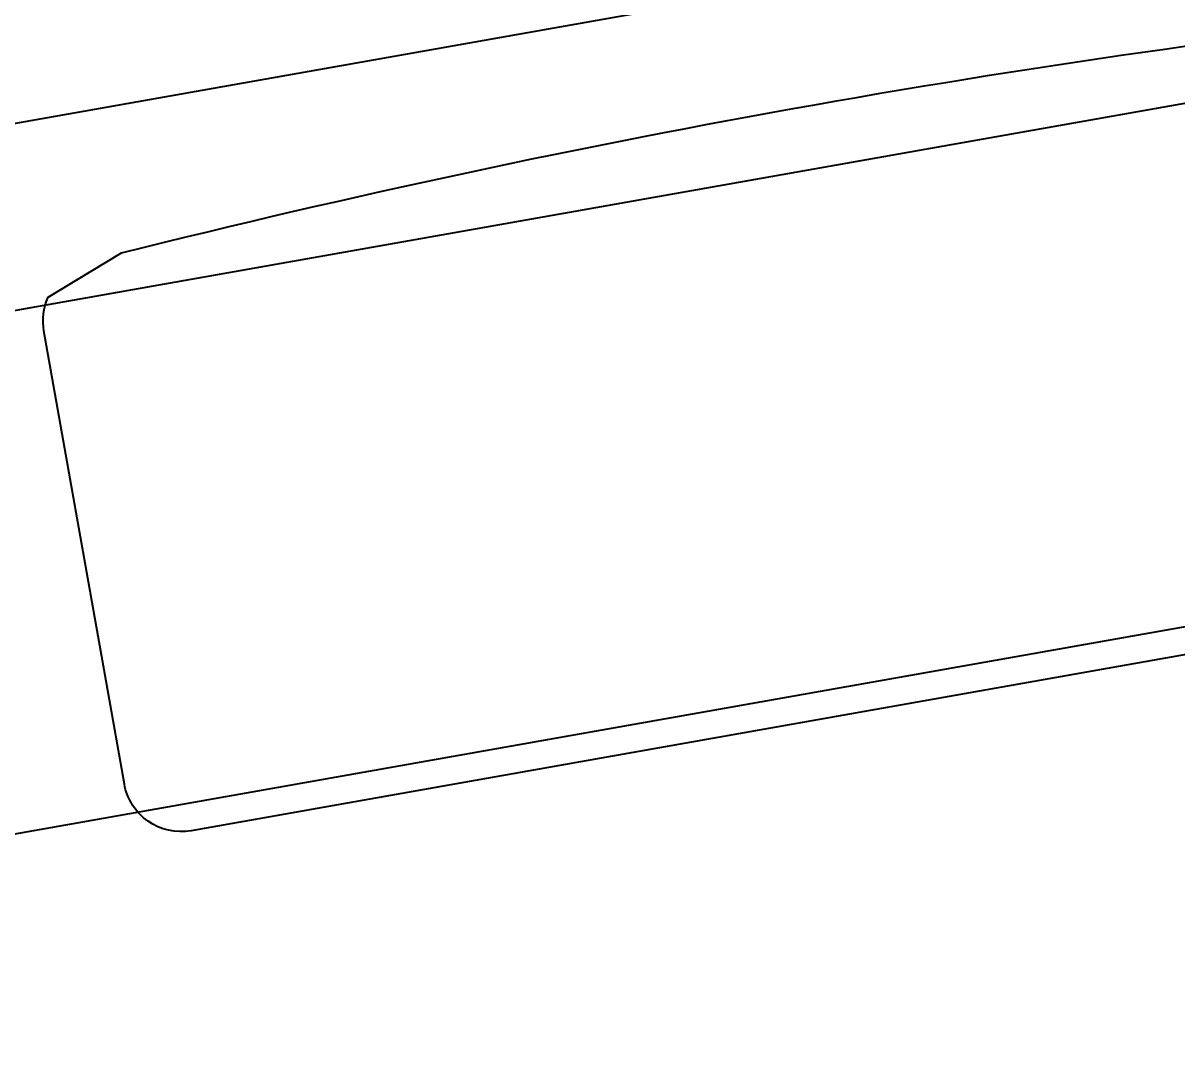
# Model space of a CAD drawing. Header units: millimetres. Extents: x 0 to 8967983, y -224399 to 13801.
# Drawn here: x 69280.39 to 69286.5, y -193864.89 to -193859.44 of the extents above; entities that cross this region are included whole.
import ezdxf
from ezdxf import colors
from ezdxf.entities.mleader import LeaderData, LeaderLine
from ezdxf.math import Vec2, Vec3

# ---------------------------------------------------------------- set-up
doc = ezdxf.new("R2010")
doc.units = ezdxf.units.MM
doc.header["$LTSCALE"] = 10
doc.layers.add('Архитектура', color=251, linetype='Continuous')
doc.layers.get('0').off()
doc.layers.get('0').freeze()
doc.styles.add('ISOCPEUR', font='isocpeur.TTF', dxfattribs={"width": 0.7})

# ---------------------------------------------------------------- blocks, each defined once
blk = doc.blocks.new('_DOTSMALL')
at = {"color": 0, "linetype": 'ByBlock', "const_width": 0.5}
blk.add_lwpolyline([(-0.0625, 0, 1), (0.0625, 0, 1)], format="xyb", close=True, dxfattribs=at)

msp = doc.modelspace()

# ---------------------------------------------------------------- linework, layer by layer
at = {"layer": 'Архитектура', "lineweight": 25, "transparency": 33554684}
msp.add_lwpolyline([(69245.787, -193867.0898), (69296.0677, -193858.1782), (69295.8975, -193857.2178), (69245.6167, -193866.1294)], close=True, dxfattribs=at)
msp.add_lwpolyline([(69245.787, -193867.0898), (69296.0677, -193858.1782), (69295.8975, -193857.2178), (69245.6167, -193866.1294)], close=True, dxfattribs=at)
msp.add_lwpolyline([(69245.787, -193867.0898), (69296.0677, -193858.1782), (69295.8975, -193857.2178), (69245.6167, -193866.1294)], close=True, dxfattribs=at)
msp.add_lwpolyline([(69245.787, -193867.0898), (69296.0677, -193858.1782), (69295.8975, -193857.2178), (69245.6167, -193866.1294)], close=True, dxfattribs=at)
msp.add_lwpolyline([(69245.787, -193867.0898), (69296.0677, -193858.1782), (69295.8975, -193857.2178), (69245.6167, -193866.1294)], close=True, dxfattribs=at)
msp.add_lwpolyline([(69245.787, -193867.0898), (69296.0677, -193858.1782), (69295.8975, -193857.2178), (69245.6167, -193866.1294)], close=True, dxfattribs=at)
msp.add_lwpolyline([(69245.787, -193867.0898), (69296.0677, -193858.1782), (69295.8975, -193857.2178), (69245.6167, -193866.1294)], close=True, dxfattribs=at)
msp.add_lwpolyline([(69245.787, -193867.0898), (69296.0677, -193858.1782), (69295.8975, -193857.2178), (69245.6167, -193866.1294)], close=True, dxfattribs=at)
msp.add_lwpolyline([(69245.787, -193867.0898), (69296.0677, -193858.1782), (69295.8975, -193857.2178), (69245.6167, -193866.1294)], close=True, dxfattribs=at)
msp.add_lwpolyline([(69245.787, -193867.0898), (69296.0677, -193858.1782), (69295.8975, -193857.2178), (69245.6167, -193866.1294)], close=True, dxfattribs=at)
msp.add_lwpolyline([(69245.787, -193867.0898), (69296.0677, -193858.1782), (69295.8975, -193857.2178), (69245.6167, -193866.1294)], close=True, dxfattribs=at)
msp.add_lwpolyline([(69245.787, -193867.0898), (69296.0677, -193858.1782), (69295.8975, -193857.2178), (69245.6167, -193866.1294)], close=True, dxfattribs=at)
msp.add_lwpolyline([(69245.787, -193867.0898), (69296.0677, -193858.1782), (69295.8975, -193857.2178), (69245.6167, -193866.1294)], close=True, dxfattribs=at)
msp.add_lwpolyline([(69245.787, -193867.0898), (69296.0677, -193858.1782), (69295.8975, -193857.2178), (69245.6167, -193866.1294)], close=True, dxfattribs=at)
msp.add_lwpolyline([(69245.787, -193867.0898), (69296.0677, -193858.1782), (69295.8975, -193857.2178), (69245.6167, -193866.1294)], close=True, dxfattribs=at)
msp.add_lwpolyline([(69245.787, -193867.0898), (69296.0677, -193858.1782), (69295.8975, -193857.2178), (69245.6167, -193866.1294)], close=True, dxfattribs=at)
msp.add_lwpolyline([(69245.787, -193867.0898), (69296.0677, -193858.1782), (69295.8975, -193857.2178), (69245.6167, -193866.1294)], close=True, dxfattribs=at)
msp.add_lwpolyline([(69245.787, -193867.0898), (69296.0677, -193858.1782), (69295.8975, -193857.2178), (69245.6167, -193866.1294)], close=True, dxfattribs=at)
msp.add_lwpolyline([(69245.787, -193867.0898), (69296.0677, -193858.1782), (69295.8975, -193857.2178), (69245.6167, -193866.1294)], close=True, dxfattribs=at)
msp.add_lwpolyline([(69245.787, -193867.0898), (69296.0677, -193858.1782), (69295.8975, -193857.2178), (69245.6167, -193866.1294)], close=True, dxfattribs=at)
msp.add_lwpolyline([(69245.787, -193867.0898), (69296.0677, -193858.1782), (69295.8975, -193857.2178), (69245.6167, -193866.1294)], close=True, dxfattribs=at)
msp.add_lwpolyline([(69245.787, -193867.0898), (69296.0677, -193858.1782), (69295.8975, -193857.2178), (69245.6167, -193866.1294)], close=True, dxfattribs=at)
msp.add_lwpolyline([(69245.787, -193867.0898), (69296.0677, -193858.1782), (69295.8975, -193857.2178), (69245.6167, -193866.1294)], close=True, dxfattribs=at)
msp.add_lwpolyline([(69245.787, -193867.0898), (69296.0677, -193858.1782), (69295.8975, -193857.2178), (69245.6167, -193866.1294)], close=True, dxfattribs=at)
msp.add_lwpolyline([(69245.787, -193867.0898), (69296.0677, -193858.1782), (69295.8975, -193857.2178), (69245.6167, -193866.1294)], close=True, dxfattribs=at)
msp.add_lwpolyline([(69245.787, -193867.0898), (69296.0677, -193858.1782), (69295.8975, -193857.2178), (69245.6167, -193866.1294)], close=True, dxfattribs=at)
msp.add_lwpolyline([(69245.787, -193867.0898), (69296.0677, -193858.1782), (69295.8975, -193857.2178), (69245.6167, -193866.1294)], close=True, dxfattribs=at)
msp.add_lwpolyline([(69245.787, -193867.0898), (69296.0677, -193858.1782), (69295.8975, -193857.2178), (69245.6167, -193866.1294)], close=True, dxfattribs=at)
msp.add_lwpolyline([(69245.787, -193867.0898), (69296.0677, -193858.1782), (69295.8975, -193857.2178), (69245.6167, -193866.1294)], close=True, dxfattribs=at)
msp.add_lwpolyline([(69245.787, -193867.0898), (69296.0677, -193858.1782), (69295.8975, -193857.2178), (69245.6167, -193866.1294)], close=True, dxfattribs=at)
msp.add_lwpolyline([(69245.787, -193867.0898), (69296.0677, -193858.1782), (69295.8975, -193857.2178), (69245.6167, -193866.1294)], close=True, dxfattribs=at)
msp.add_lwpolyline([(69245.787, -193867.0898), (69296.0677, -193858.1782), (69295.8975, -193857.2178), (69245.6167, -193866.1294)], close=True, dxfattribs=at)
msp.add_lwpolyline([(69245.787, -193867.0898), (69296.0677, -193858.1782), (69295.8975, -193857.2178), (69245.6167, -193866.1294)], close=True, dxfattribs=at)
msp.add_lwpolyline([(69245.787, -193867.0898), (69296.0677, -193858.1782), (69295.8975, -193857.2178), (69245.6167, -193866.1294)], close=True, dxfattribs=at)
msp.add_lwpolyline([(69245.787, -193867.0898), (69296.0677, -193858.1782), (69295.8975, -193857.2178), (69245.6167, -193866.1294)], close=True, dxfattribs=at)
msp.add_lwpolyline([(69245.787, -193867.0898), (69296.0677, -193858.1782), (69295.8975, -193857.2178), (69245.6167, -193866.1294)], close=True, dxfattribs=at)
msp.add_lwpolyline([(69245.787, -193867.0898), (69296.0677, -193858.1782), (69295.8975, -193857.2178), (69245.6167, -193866.1294)], close=True, dxfattribs=at)
msp.add_lwpolyline([(69245.787, -193867.0898), (69296.0677, -193858.1782), (69295.8975, -193857.2178), (69245.6167, -193866.1294)], close=True, dxfattribs=at)
msp.add_lwpolyline([(69245.787, -193867.0898), (69296.0677, -193858.1782), (69295.8975, -193857.2178), (69245.6167, -193866.1294)], close=True, dxfattribs=at)
msp.add_lwpolyline([(69245.787, -193867.0898), (69296.0677, -193858.1782), (69295.8975, -193857.2178), (69245.6167, -193866.1294)], close=True, dxfattribs=at)
msp.add_lwpolyline([(69245.787, -193867.0898), (69296.0677, -193858.1782), (69295.8975, -193857.2178), (69245.6167, -193866.1294)], close=True, dxfattribs=at)
msp.add_lwpolyline([(69245.787, -193867.0898), (69296.0677, -193858.1782), (69295.8975, -193857.2178), (69245.6167, -193866.1294)], close=True, dxfattribs=at)
msp.add_lwpolyline([(69245.787, -193867.0898), (69296.0677, -193858.1782), (69295.8975, -193857.2178), (69245.6167, -193866.1294)], close=True, dxfattribs=at)
msp.add_lwpolyline([(69245.787, -193867.0898), (69296.0677, -193858.1782), (69295.8975, -193857.2178), (69245.6167, -193866.1294)], close=True, dxfattribs=at)
msp.add_lwpolyline([(69245.787, -193867.0898), (69296.0677, -193858.1782), (69295.8975, -193857.2178), (69245.6167, -193866.1294)], close=True, dxfattribs=at)
msp.add_lwpolyline([(69245.787, -193867.0898), (69296.0677, -193858.1782), (69295.8975, -193857.2178), (69245.6167, -193866.1294)], close=True, dxfattribs=at)
msp.add_lwpolyline([(69245.787, -193867.0898), (69296.0677, -193858.1782), (69295.8975, -193857.2178), (69245.6167, -193866.1294)], close=True, dxfattribs=at)
msp.add_lwpolyline([(69245.787, -193867.0898), (69296.0677, -193858.1782), (69295.8975, -193857.2178), (69245.6167, -193866.1294)], close=True, dxfattribs=at)
msp.add_lwpolyline([(69245.787, -193867.0898), (69296.0677, -193858.1782), (69295.8975, -193857.2178), (69245.6167, -193866.1294)], close=True, dxfattribs=at)
msp.add_lwpolyline([(69245.787, -193867.0898), (69296.0677, -193858.1782), (69295.8975, -193857.2178), (69245.6167, -193866.1294)], close=True, dxfattribs=at)
msp.add_lwpolyline([(69245.787, -193867.0898), (69296.0677, -193858.1782), (69295.8975, -193857.2178), (69245.6167, -193866.1294)], close=True, dxfattribs=at)
msp.add_lwpolyline([(69245.787, -193867.0898), (69296.0677, -193858.1782), (69295.8975, -193857.2178), (69245.6167, -193866.1294)], close=True, dxfattribs=at)
msp.add_lwpolyline([(69245.787, -193867.0898), (69296.0677, -193858.1782), (69295.8975, -193857.2178), (69245.6167, -193866.1294)], close=True, dxfattribs=at)
msp.add_lwpolyline([(69245.787, -193867.0898), (69296.0677, -193858.1782), (69295.8975, -193857.2178), (69245.6167, -193866.1294)], close=True, dxfattribs=at)
for points in [[(69297.2035, -193864.1486), (69293.1218, -193864.872, -0.198883), (69292.7117, -193864.7815), (69291.2985, -193863.7937, -0.668339), (69291.3713, -193863.4637), (69291.6114, -193863.4212, 0.4144), (69291.7596, -193863.2092), (69291.5468, -193862.0087, 0.710202), (69290.7513, -193861.88, -0.228696), (69290.4505, -193862.0971), (69281.277, -193863.723, -0.414362), (69280.9237, -193863.476), (69280.4981, -193861.075, -0.151171), (69280.5204, -193860.8964), (69280.909, -193860.6615, -0.035408), (69288.2972, -193859.352), (69288.905, -193859.9872, 0.527868), (69289.4006, -193859.8994), (69289.7531, -193859.094, -0.527868)], [(69297.2035, -193864.1486), (69293.1218, -193864.872, -0.198883), (69292.7117, -193864.7815), (69291.2985, -193863.7937, -0.668339), (69291.3713, -193863.4637), (69291.6114, -193863.4212, 0.4144), (69291.7596, -193863.2092), (69291.5468, -193862.0087, 0.710202), (69290.7513, -193861.88, -0.228696), (69290.4505, -193862.0971), (69281.277, -193863.723, -0.414362), (69280.9237, -193863.476), (69280.4981, -193861.075, -0.151171), (69280.5204, -193860.8964), (69280.909, -193860.6615, -0.035408), (69288.2972, -193859.352), (69288.905, -193859.9872, 0.527868), (69289.4006, -193859.8994), (69289.7531, -193859.094, -0.527868)], [(69297.2035, -193864.1486), (69293.1218, -193864.872, -0.198883), (69292.7117, -193864.7815), (69291.2985, -193863.7937, -0.668339), (69291.3713, -193863.4637), (69291.6114, -193863.4212, 0.4144), (69291.7596, -193863.2092), (69291.5468, -193862.0087, 0.710202), (69290.7513, -193861.88, -0.228696), (69290.4505, -193862.0971), (69281.277, -193863.723, -0.414362), (69280.9237, -193863.476), (69280.4981, -193861.075, -0.151171), (69280.5204, -193860.8964), (69280.909, -193860.6615, -0.035408), (69288.2972, -193859.352), (69288.905, -193859.9872, 0.527868), (69289.4006, -193859.8994), (69289.7531, -193859.094, -0.527868)], [(69297.2035, -193864.1486), (69293.1218, -193864.872, -0.198883), (69292.7117, -193864.7815), (69291.2985, -193863.7937, -0.668339), (69291.3713, -193863.4637), (69291.6114, -193863.4212, 0.4144), (69291.7596, -193863.2092), (69291.5468, -193862.0087, 0.710202), (69290.7513, -193861.88, -0.228696), (69290.4505, -193862.0971), (69281.277, -193863.723, -0.414362), (69280.9237, -193863.476), (69280.4981, -193861.075, -0.151171), (69280.5204, -193860.8964), (69280.909, -193860.6615, -0.035408), (69288.2972, -193859.352), (69288.905, -193859.9872, 0.527868), (69289.4006, -193859.8994), (69289.7531, -193859.094, -0.527868)], [(69297.2035, -193864.1486), (69293.1218, -193864.872, -0.198883), (69292.7117, -193864.7815), (69291.2985, -193863.7937, -0.668339), (69291.3713, -193863.4637), (69291.6114, -193863.4212, 0.4144), (69291.7596, -193863.2092), (69291.5468, -193862.0087, 0.710202), (69290.7513, -193861.88, -0.228696), (69290.4505, -193862.0971), (69281.277, -193863.723, -0.414362), (69280.9237, -193863.476), (69280.4981, -193861.075, -0.151171), (69280.5204, -193860.8964), (69280.909, -193860.6615, -0.035408), (69288.2972, -193859.352), (69288.905, -193859.9872, 0.527868), (69289.4006, -193859.8994), (69289.7531, -193859.094, -0.527868)], [(69297.2035, -193864.1486), (69293.1218, -193864.872, -0.198883), (69292.7117, -193864.7815), (69291.2985, -193863.7937, -0.668339), (69291.3713, -193863.4637), (69291.6114, -193863.4212, 0.4144), (69291.7596, -193863.2092), (69291.5468, -193862.0087, 0.710202), (69290.7513, -193861.88, -0.228696), (69290.4505, -193862.0971), (69281.277, -193863.723, -0.414362), (69280.9237, -193863.476), (69280.4981, -193861.075, -0.151171), (69280.5204, -193860.8964), (69280.909, -193860.6615, -0.035408), (69288.2972, -193859.352), (69288.905, -193859.9872, 0.527868), (69289.4006, -193859.8994), (69289.7531, -193859.094, -0.527868)], [(69297.2035, -193864.1486), (69293.1218, -193864.872, -0.198883), (69292.7117, -193864.7815), (69291.2985, -193863.7937, -0.668339), (69291.3713, -193863.4637), (69291.6114, -193863.4212, 0.4144), (69291.7596, -193863.2092), (69291.5468, -193862.0087, 0.710202), (69290.7513, -193861.88, -0.228696), (69290.4505, -193862.0971), (69281.277, -193863.723, -0.414362), (69280.9237, -193863.476), (69280.4981, -193861.075, -0.151171), (69280.5204, -193860.8964), (69280.909, -193860.6615, -0.035408), (69288.2972, -193859.352), (69288.905, -193859.9872, 0.527868), (69289.4006, -193859.8994), (69289.7531, -193859.094, -0.527868)], [(69297.2035, -193864.1486), (69293.1218, -193864.872, -0.198883), (69292.7117, -193864.7815), (69291.2985, -193863.7937, -0.668339), (69291.3713, -193863.4637), (69291.6114, -193863.4212, 0.4144), (69291.7596, -193863.2092), (69291.5468, -193862.0087, 0.710202), (69290.7513, -193861.88, -0.228696), (69290.4505, -193862.0971), (69281.277, -193863.723, -0.414362), (69280.9237, -193863.476), (69280.4981, -193861.075, -0.151171), (69280.5204, -193860.8964), (69280.909, -193860.6615, -0.035408), (69288.2972, -193859.352), (69288.905, -193859.9872, 0.527868), (69289.4006, -193859.8994), (69289.7531, -193859.094, -0.527868)], [(69297.2035, -193864.1486), (69293.1218, -193864.872, -0.198883), (69292.7117, -193864.7815), (69291.2985, -193863.7937, -0.668339), (69291.3713, -193863.4637), (69291.6114, -193863.4212, 0.4144), (69291.7596, -193863.2092), (69291.5468, -193862.0087, 0.710202), (69290.7513, -193861.88, -0.228696), (69290.4505, -193862.0971), (69281.277, -193863.723, -0.414362), (69280.9237, -193863.476), (69280.4981, -193861.075, -0.151171), (69280.5204, -193860.8964), (69280.909, -193860.6615, -0.035408), (69288.2972, -193859.352), (69288.905, -193859.9872, 0.527868), (69289.4006, -193859.8994), (69289.7531, -193859.094, -0.527868)], [(69297.2035, -193864.1486), (69293.1218, -193864.872, -0.198883), (69292.7117, -193864.7815), (69291.2985, -193863.7937, -0.668339), (69291.3713, -193863.4637), (69291.6114, -193863.4212, 0.4144), (69291.7596, -193863.2092), (69291.5468, -193862.0087, 0.710202), (69290.7513, -193861.88, -0.228696), (69290.4505, -193862.0971), (69281.277, -193863.723, -0.414362), (69280.9237, -193863.476), (69280.4981, -193861.075, -0.151171), (69280.5204, -193860.8964), (69280.909, -193860.6615, -0.035408), (69288.2972, -193859.352), (69288.905, -193859.9872, 0.527868), (69289.4006, -193859.8994), (69289.7531, -193859.094, -0.527868)], [(69297.2035, -193864.1486), (69293.1218, -193864.872, -0.198883), (69292.7117, -193864.7815), (69291.2985, -193863.7937, -0.668339), (69291.3713, -193863.4637), (69291.6114, -193863.4212, 0.4144), (69291.7596, -193863.2092), (69291.5468, -193862.0087, 0.710202), (69290.7513, -193861.88, -0.228696), (69290.4505, -193862.0971), (69281.277, -193863.723, -0.414362), (69280.9237, -193863.476), (69280.4981, -193861.075, -0.151171), (69280.5204, -193860.8964), (69280.909, -193860.6615, -0.035408), (69288.2972, -193859.352), (69288.905, -193859.9872, 0.527868), (69289.4006, -193859.8994), (69289.7531, -193859.094, -0.527868)], [(69297.2035, -193864.1486), (69293.1218, -193864.872, -0.198883), (69292.7117, -193864.7815), (69291.2985, -193863.7937, -0.668339), (69291.3713, -193863.4637), (69291.6114, -193863.4212, 0.4144), (69291.7596, -193863.2092), (69291.5468, -193862.0087, 0.710202), (69290.7513, -193861.88, -0.228696), (69290.4505, -193862.0971), (69281.277, -193863.723, -0.414362), (69280.9237, -193863.476), (69280.4981, -193861.075, -0.151171), (69280.5204, -193860.8964), (69280.909, -193860.6615, -0.035408), (69288.2972, -193859.352), (69288.905, -193859.9872, 0.527868), (69289.4006, -193859.8994), (69289.7531, -193859.094, -0.527868)], [(69297.2035, -193864.1486), (69293.1218, -193864.872, -0.198883), (69292.7117, -193864.7815), (69291.2985, -193863.7937, -0.668339), (69291.3713, -193863.4637), (69291.6114, -193863.4212, 0.4144), (69291.7596, -193863.2092), (69291.5468, -193862.0087, 0.710202), (69290.7513, -193861.88, -0.228696), (69290.4505, -193862.0971), (69281.277, -193863.723, -0.414362), (69280.9237, -193863.476), (69280.4981, -193861.075, -0.151171), (69280.5204, -193860.8964), (69280.909, -193860.6615, -0.035408), (69288.2972, -193859.352), (69288.905, -193859.9872, 0.527868), (69289.4006, -193859.8994), (69289.7531, -193859.094, -0.527868)], [(69297.2035, -193864.1486), (69293.1218, -193864.872, -0.198883), (69292.7117, -193864.7815), (69291.2985, -193863.7937, -0.668339), (69291.3713, -193863.4637), (69291.6114, -193863.4212, 0.4144), (69291.7596, -193863.2092), (69291.5468, -193862.0087, 0.710202), (69290.7513, -193861.88, -0.228696), (69290.4505, -193862.0971), (69281.277, -193863.723, -0.414362), (69280.9237, -193863.476), (69280.4981, -193861.075, -0.151171), (69280.5204, -193860.8964), (69280.909, -193860.6615, -0.035408), (69288.2972, -193859.352), (69288.905, -193859.9872, 0.527868), (69289.4006, -193859.8994), (69289.7531, -193859.094, -0.527868)], [(69297.2035, -193864.1486), (69293.1218, -193864.872, -0.198883), (69292.7117, -193864.7815), (69291.2985, -193863.7937, -0.668339), (69291.3713, -193863.4637), (69291.6114, -193863.4212, 0.4144), (69291.7596, -193863.2092), (69291.5468, -193862.0087, 0.710202), (69290.7513, -193861.88, -0.228696), (69290.4505, -193862.0971), (69281.277, -193863.723, -0.414362), (69280.9237, -193863.476), (69280.4981, -193861.075, -0.151171), (69280.5204, -193860.8964), (69280.909, -193860.6615, -0.035408), (69288.2972, -193859.352), (69288.905, -193859.9872, 0.527868), (69289.4006, -193859.8994), (69289.7531, -193859.094, -0.527868)], [(69297.2035, -193864.1486), (69293.1218, -193864.872, -0.198883), (69292.7117, -193864.7815), (69291.2985, -193863.7937, -0.668339), (69291.3713, -193863.4637), (69291.6114, -193863.4212, 0.4144), (69291.7596, -193863.2092), (69291.5468, -193862.0087, 0.710202), (69290.7513, -193861.88, -0.228696), (69290.4505, -193862.0971), (69281.277, -193863.723, -0.414362), (69280.9237, -193863.476), (69280.4981, -193861.075, -0.151171), (69280.5204, -193860.8964), (69280.909, -193860.6615, -0.035408), (69288.2972, -193859.352), (69288.905, -193859.9872, 0.527868), (69289.4006, -193859.8994), (69289.7531, -193859.094, -0.527868)], [(69297.2035, -193864.1486), (69293.1218, -193864.872, -0.198883), (69292.7117, -193864.7815), (69291.2985, -193863.7937, -0.668339), (69291.3713, -193863.4637), (69291.6114, -193863.4212, 0.4144), (69291.7596, -193863.2092), (69291.5468, -193862.0087, 0.710202), (69290.7513, -193861.88, -0.228696), (69290.4505, -193862.0971), (69281.277, -193863.723, -0.414362), (69280.9237, -193863.476), (69280.4981, -193861.075, -0.151171), (69280.5204, -193860.8964), (69280.909, -193860.6615, -0.035408), (69288.2972, -193859.352), (69288.905, -193859.9872, 0.527868), (69289.4006, -193859.8994), (69289.7531, -193859.094, -0.527868)], [(69297.2035, -193864.1486), (69293.1218, -193864.872, -0.198883), (69292.7117, -193864.7815), (69291.2985, -193863.7937, -0.668339), (69291.3713, -193863.4637), (69291.6114, -193863.4212, 0.4144), (69291.7596, -193863.2092), (69291.5468, -193862.0087, 0.710202), (69290.7513, -193861.88, -0.228696), (69290.4505, -193862.0971), (69281.277, -193863.723, -0.414362), (69280.9237, -193863.476), (69280.4981, -193861.075, -0.151171), (69280.5204, -193860.8964), (69280.909, -193860.6615, -0.035408), (69288.2972, -193859.352), (69288.905, -193859.9872, 0.527868), (69289.4006, -193859.8994), (69289.7531, -193859.094, -0.527868)], [(69297.2035, -193864.1486), (69293.1218, -193864.872, -0.198883), (69292.7117, -193864.7815), (69291.2985, -193863.7937, -0.668339), (69291.3713, -193863.4637), (69291.6114, -193863.4212, 0.4144), (69291.7596, -193863.2092), (69291.5468, -193862.0087, 0.710202), (69290.7513, -193861.88, -0.228696), (69290.4505, -193862.0971), (69281.277, -193863.723, -0.414362), (69280.9237, -193863.476), (69280.4981, -193861.075, -0.151171), (69280.5204, -193860.8964), (69280.909, -193860.6615, -0.035408), (69288.2972, -193859.352), (69288.905, -193859.9872, 0.527868), (69289.4006, -193859.8994), (69289.7531, -193859.094, -0.527868)], [(69297.2035, -193864.1486), (69293.1218, -193864.872, -0.198883), (69292.7117, -193864.7815), (69291.2985, -193863.7937, -0.668339), (69291.3713, -193863.4637), (69291.6114, -193863.4212, 0.4144), (69291.7596, -193863.2092), (69291.5468, -193862.0087, 0.710202), (69290.7513, -193861.88, -0.228696), (69290.4505, -193862.0971), (69281.277, -193863.723, -0.414362), (69280.9237, -193863.476), (69280.4981, -193861.075, -0.151171), (69280.5204, -193860.8964), (69280.909, -193860.6615, -0.035408), (69288.2972, -193859.352), (69288.905, -193859.9872, 0.527868), (69289.4006, -193859.8994), (69289.7531, -193859.094, -0.527868)], [(69297.2035, -193864.1486), (69293.1218, -193864.872, -0.198883), (69292.7117, -193864.7815), (69291.2985, -193863.7937, -0.668339), (69291.3713, -193863.4637), (69291.6114, -193863.4212, 0.4144), (69291.7596, -193863.2092), (69291.5468, -193862.0087, 0.710202), (69290.7513, -193861.88, -0.228696), (69290.4505, -193862.0971), (69281.277, -193863.723, -0.414362), (69280.9237, -193863.476), (69280.4981, -193861.075, -0.151171), (69280.5204, -193860.8964), (69280.909, -193860.6615, -0.035408), (69288.2972, -193859.352), (69288.905, -193859.9872, 0.527868), (69289.4006, -193859.8994), (69289.7531, -193859.094, -0.527868)], [(69297.2035, -193864.1486), (69293.1218, -193864.872, -0.198883), (69292.7117, -193864.7815), (69291.2985, -193863.7937, -0.668339), (69291.3713, -193863.4637), (69291.6114, -193863.4212, 0.4144), (69291.7596, -193863.2092), (69291.5468, -193862.0087, 0.710202), (69290.7513, -193861.88, -0.228696), (69290.4505, -193862.0971), (69281.277, -193863.723, -0.414362), (69280.9237, -193863.476), (69280.4981, -193861.075, -0.151171), (69280.5204, -193860.8964), (69280.909, -193860.6615, -0.035408), (69288.2972, -193859.352), (69288.905, -193859.9872, 0.527868), (69289.4006, -193859.8994), (69289.7531, -193859.094, -0.527868)], [(69297.2035, -193864.1486), (69293.1218, -193864.872, -0.198883), (69292.7117, -193864.7815), (69291.2985, -193863.7937, -0.668339), (69291.3713, -193863.4637), (69291.6114, -193863.4212, 0.4144), (69291.7596, -193863.2092), (69291.5468, -193862.0087, 0.710202), (69290.7513, -193861.88, -0.228696), (69290.4505, -193862.0971), (69281.277, -193863.723, -0.414362), (69280.9237, -193863.476), (69280.4981, -193861.075, -0.151171), (69280.5204, -193860.8964), (69280.909, -193860.6615, -0.035408), (69288.2972, -193859.352), (69288.905, -193859.9872, 0.527868), (69289.4006, -193859.8994), (69289.7531, -193859.094, -0.527868)], [(69297.2035, -193864.1486), (69293.1218, -193864.872, -0.198883), (69292.7117, -193864.7815), (69291.2985, -193863.7937, -0.668339), (69291.3713, -193863.4637), (69291.6114, -193863.4212, 0.4144), (69291.7596, -193863.2092), (69291.5468, -193862.0087, 0.710202), (69290.7513, -193861.88, -0.228696), (69290.4505, -193862.0971), (69281.277, -193863.723, -0.414362), (69280.9237, -193863.476), (69280.4981, -193861.075, -0.151171), (69280.5204, -193860.8964), (69280.909, -193860.6615, -0.035408), (69288.2972, -193859.352), (69288.905, -193859.9872, 0.527868), (69289.4006, -193859.8994), (69289.7531, -193859.094, -0.527868)], [(69297.2035, -193864.1486), (69293.1218, -193864.872, -0.198883), (69292.7117, -193864.7815), (69291.2985, -193863.7937, -0.668339), (69291.3713, -193863.4637), (69291.6114, -193863.4212, 0.4144), (69291.7596, -193863.2092), (69291.5468, -193862.0087, 0.710202), (69290.7513, -193861.88, -0.228696), (69290.4505, -193862.0971), (69281.277, -193863.723, -0.414362), (69280.9237, -193863.476), (69280.4981, -193861.075, -0.151171), (69280.5204, -193860.8964), (69280.909, -193860.6615, -0.035408), (69288.2972, -193859.352), (69288.905, -193859.9872, 0.527868), (69289.4006, -193859.8994), (69289.7531, -193859.094, -0.527868)], [(69297.2035, -193864.1486), (69293.1218, -193864.872, -0.198883), (69292.7117, -193864.7815), (69291.2985, -193863.7937, -0.668339), (69291.3713, -193863.4637), (69291.6114, -193863.4212, 0.4144), (69291.7596, -193863.2092), (69291.5468, -193862.0087, 0.710202), (69290.7513, -193861.88, -0.228696), (69290.4505, -193862.0971), (69281.277, -193863.723, -0.414362), (69280.9237, -193863.476), (69280.4981, -193861.075, -0.151171), (69280.5204, -193860.8964), (69280.909, -193860.6615, -0.035408), (69288.2972, -193859.352), (69288.905, -193859.9872, 0.527868), (69289.4006, -193859.8994), (69289.7531, -193859.094, -0.527868)], [(69297.2035, -193864.1486), (69293.1218, -193864.872, -0.198883), (69292.7117, -193864.7815), (69291.2985, -193863.7937, -0.668339), (69291.3713, -193863.4637), (69291.6114, -193863.4212, 0.4144), (69291.7596, -193863.2092), (69291.5468, -193862.0087, 0.710202), (69290.7513, -193861.88, -0.228696), (69290.4505, -193862.0971), (69281.277, -193863.723, -0.414362), (69280.9237, -193863.476), (69280.4981, -193861.075, -0.151171), (69280.5204, -193860.8964), (69280.909, -193860.6615, -0.035408), (69288.2972, -193859.352), (69288.905, -193859.9872, 0.527868), (69289.4006, -193859.8994), (69289.7531, -193859.094, -0.527868)], [(69297.2035, -193864.1486), (69293.1218, -193864.872, -0.198883), (69292.7117, -193864.7815), (69291.2985, -193863.7937, -0.668339), (69291.3713, -193863.4637), (69291.6114, -193863.4212, 0.4144), (69291.7596, -193863.2092), (69291.5468, -193862.0087, 0.710202), (69290.7513, -193861.88, -0.228696), (69290.4505, -193862.0971), (69281.277, -193863.723, -0.414362), (69280.9237, -193863.476), (69280.4981, -193861.075, -0.151171), (69280.5204, -193860.8964), (69280.909, -193860.6615, -0.035408), (69288.2972, -193859.352), (69288.905, -193859.9872, 0.527868), (69289.4006, -193859.8994), (69289.7531, -193859.094, -0.527868)], [(69297.2035, -193864.1486), (69293.1218, -193864.872, -0.198883), (69292.7117, -193864.7815), (69291.2985, -193863.7937, -0.668339), (69291.3713, -193863.4637), (69291.6114, -193863.4212, 0.4144), (69291.7596, -193863.2092), (69291.5468, -193862.0087, 0.710202), (69290.7513, -193861.88, -0.228696), (69290.4505, -193862.0971), (69281.277, -193863.723, -0.414362), (69280.9237, -193863.476), (69280.4981, -193861.075, -0.151171), (69280.5204, -193860.8964), (69280.909, -193860.6615, -0.035408), (69288.2972, -193859.352), (69288.905, -193859.9872, 0.527868), (69289.4006, -193859.8994), (69289.7531, -193859.094, -0.527868)], [(69297.2035, -193864.1486), (69293.1218, -193864.872, -0.198883), (69292.7117, -193864.7815), (69291.2985, -193863.7937, -0.668339), (69291.3713, -193863.4637), (69291.6114, -193863.4212, 0.4144), (69291.7596, -193863.2092), (69291.5468, -193862.0087, 0.710202), (69290.7513, -193861.88, -0.228696), (69290.4505, -193862.0971), (69281.277, -193863.723, -0.414362), (69280.9237, -193863.476), (69280.4981, -193861.075, -0.151171), (69280.5204, -193860.8964), (69280.909, -193860.6615, -0.035408), (69288.2972, -193859.352), (69288.905, -193859.9872, 0.527868), (69289.4006, -193859.8994), (69289.7531, -193859.094, -0.527868)], [(69297.2035, -193864.1486), (69293.1218, -193864.872, -0.198883), (69292.7117, -193864.7815), (69291.2985, -193863.7937, -0.668339), (69291.3713, -193863.4637), (69291.6114, -193863.4212, 0.4144), (69291.7596, -193863.2092), (69291.5468, -193862.0087, 0.710202), (69290.7513, -193861.88, -0.228696), (69290.4505, -193862.0971), (69281.277, -193863.723, -0.414362), (69280.9237, -193863.476), (69280.4981, -193861.075, -0.151171), (69280.5204, -193860.8964), (69280.909, -193860.6615, -0.035408), (69288.2972, -193859.352), (69288.905, -193859.9872, 0.527868), (69289.4006, -193859.8994), (69289.7531, -193859.094, -0.527868)], [(69297.2035, -193864.1486), (69293.1218, -193864.872, -0.198883), (69292.7117, -193864.7815), (69291.2985, -193863.7937, -0.668339), (69291.3713, -193863.4637), (69291.6114, -193863.4212, 0.4144), (69291.7596, -193863.2092), (69291.5468, -193862.0087, 0.710202), (69290.7513, -193861.88, -0.228696), (69290.4505, -193862.0971), (69281.277, -193863.723, -0.414362), (69280.9237, -193863.476), (69280.4981, -193861.075, -0.151171), (69280.5204, -193860.8964), (69280.909, -193860.6615, -0.035408), (69288.2972, -193859.352), (69288.905, -193859.9872, 0.527868), (69289.4006, -193859.8994), (69289.7531, -193859.094, -0.527868)], [(69297.2035, -193864.1486), (69293.1218, -193864.872, -0.198883), (69292.7117, -193864.7815), (69291.2985, -193863.7937, -0.668339), (69291.3713, -193863.4637), (69291.6114, -193863.4212, 0.4144), (69291.7596, -193863.2092), (69291.5468, -193862.0087, 0.710202), (69290.7513, -193861.88, -0.228696), (69290.4505, -193862.0971), (69281.277, -193863.723, -0.414362), (69280.9237, -193863.476), (69280.4981, -193861.075, -0.151171), (69280.5204, -193860.8964), (69280.909, -193860.6615, -0.035408), (69288.2972, -193859.352), (69288.905, -193859.9872, 0.527868), (69289.4006, -193859.8994), (69289.7531, -193859.094, -0.527868)], [(69297.2035, -193864.1486), (69293.1218, -193864.872, -0.198883), (69292.7117, -193864.7815), (69291.2985, -193863.7937, -0.668339), (69291.3713, -193863.4637), (69291.6114, -193863.4212, 0.4144), (69291.7596, -193863.2092), (69291.5468, -193862.0087, 0.710202), (69290.7513, -193861.88, -0.228696), (69290.4505, -193862.0971), (69281.277, -193863.723, -0.414362), (69280.9237, -193863.476), (69280.4981, -193861.075, -0.151171), (69280.5204, -193860.8964), (69280.909, -193860.6615, -0.035408), (69288.2972, -193859.352), (69288.905, -193859.9872, 0.527868), (69289.4006, -193859.8994), (69289.7531, -193859.094, -0.527868)], [(69297.2035, -193864.1486), (69293.1218, -193864.872, -0.198883), (69292.7117, -193864.7815), (69291.2985, -193863.7937, -0.668339), (69291.3713, -193863.4637), (69291.6114, -193863.4212, 0.4144), (69291.7596, -193863.2092), (69291.5468, -193862.0087, 0.710202), (69290.7513, -193861.88, -0.228696), (69290.4505, -193862.0971), (69281.277, -193863.723, -0.414362), (69280.9237, -193863.476), (69280.4981, -193861.075, -0.151171), (69280.5204, -193860.8964), (69280.909, -193860.6615, -0.035408), (69288.2972, -193859.352), (69288.905, -193859.9872, 0.527868), (69289.4006, -193859.8994), (69289.7531, -193859.094, -0.527868)], [(69297.2035, -193864.1486), (69293.1218, -193864.872, -0.198883), (69292.7117, -193864.7815), (69291.2985, -193863.7937, -0.668339), (69291.3713, -193863.4637), (69291.6114, -193863.4212, 0.4144), (69291.7596, -193863.2092), (69291.5468, -193862.0087, 0.710202), (69290.7513, -193861.88, -0.228696), (69290.4505, -193862.0971), (69281.277, -193863.723, -0.414362), (69280.9237, -193863.476), (69280.4981, -193861.075, -0.151171), (69280.5204, -193860.8964), (69280.909, -193860.6615, -0.035408), (69288.2972, -193859.352), (69288.905, -193859.9872, 0.527868), (69289.4006, -193859.8994), (69289.7531, -193859.094, -0.527868)], [(69297.2035, -193864.1486), (69293.1218, -193864.872, -0.198883), (69292.7117, -193864.7815), (69291.2985, -193863.7937, -0.668339), (69291.3713, -193863.4637), (69291.6114, -193863.4212, 0.4144), (69291.7596, -193863.2092), (69291.5468, -193862.0087, 0.710202), (69290.7513, -193861.88, -0.228696), (69290.4505, -193862.0971), (69281.277, -193863.723, -0.414362), (69280.9237, -193863.476), (69280.4981, -193861.075, -0.151171), (69280.5204, -193860.8964), (69280.909, -193860.6615, -0.035408), (69288.2972, -193859.352), (69288.905, -193859.9872, 0.527868), (69289.4006, -193859.8994), (69289.7531, -193859.094, -0.527868)], [(69297.2035, -193864.1486), (69293.1218, -193864.872, -0.198883), (69292.7117, -193864.7815), (69291.2985, -193863.7937, -0.668339), (69291.3713, -193863.4637), (69291.6114, -193863.4212, 0.4144), (69291.7596, -193863.2092), (69291.5468, -193862.0087, 0.710202), (69290.7513, -193861.88, -0.228696), (69290.4505, -193862.0971), (69281.277, -193863.723, -0.414362), (69280.9237, -193863.476), (69280.4981, -193861.075, -0.151171), (69280.5204, -193860.8964), (69280.909, -193860.6615, -0.035408), (69288.2972, -193859.352), (69288.905, -193859.9872, 0.527868), (69289.4006, -193859.8994), (69289.7531, -193859.094, -0.527868)], [(69297.2035, -193864.1486), (69293.1218, -193864.872, -0.198883), (69292.7117, -193864.7815), (69291.2985, -193863.7937, -0.668339), (69291.3713, -193863.4637), (69291.6114, -193863.4212, 0.4144), (69291.7596, -193863.2092), (69291.5468, -193862.0087, 0.710202), (69290.7513, -193861.88, -0.228696), (69290.4505, -193862.0971), (69281.277, -193863.723, -0.414362), (69280.9237, -193863.476), (69280.4981, -193861.075, -0.151171), (69280.5204, -193860.8964), (69280.909, -193860.6615, -0.035408), (69288.2972, -193859.352), (69288.905, -193859.9872, 0.527868), (69289.4006, -193859.8994), (69289.7531, -193859.094, -0.527868)], [(69297.2035, -193864.1486), (69293.1218, -193864.872, -0.198883), (69292.7117, -193864.7815), (69291.2985, -193863.7937, -0.668339), (69291.3713, -193863.4637), (69291.6114, -193863.4212, 0.4144), (69291.7596, -193863.2092), (69291.5468, -193862.0087, 0.710202), (69290.7513, -193861.88, -0.228696), (69290.4505, -193862.0971), (69281.277, -193863.723, -0.414362), (69280.9237, -193863.476), (69280.4981, -193861.075, -0.151171), (69280.5204, -193860.8964), (69280.909, -193860.6615, -0.035408), (69288.2972, -193859.352), (69288.905, -193859.9872, 0.527868), (69289.4006, -193859.8994), (69289.7531, -193859.094, -0.527868)], [(69297.2035, -193864.1486), (69293.1218, -193864.872, -0.198883), (69292.7117, -193864.7815), (69291.2985, -193863.7937, -0.668339), (69291.3713, -193863.4637), (69291.6114, -193863.4212, 0.4144), (69291.7596, -193863.2092), (69291.5468, -193862.0087, 0.710202), (69290.7513, -193861.88, -0.228696), (69290.4505, -193862.0971), (69281.277, -193863.723, -0.414362), (69280.9237, -193863.476), (69280.4981, -193861.075, -0.151171), (69280.5204, -193860.8964), (69280.909, -193860.6615, -0.035408), (69288.2972, -193859.352), (69288.905, -193859.9872, 0.527868), (69289.4006, -193859.8994), (69289.7531, -193859.094, -0.527868)], [(69297.2035, -193864.1486), (69293.1218, -193864.872, -0.198883), (69292.7117, -193864.7815), (69291.2985, -193863.7937, -0.668339), (69291.3713, -193863.4637), (69291.6114, -193863.4212, 0.4144), (69291.7596, -193863.2092), (69291.5468, -193862.0087, 0.710202), (69290.7513, -193861.88, -0.228696), (69290.4505, -193862.0971), (69281.277, -193863.723, -0.414362), (69280.9237, -193863.476), (69280.4981, -193861.075, -0.151171), (69280.5204, -193860.8964), (69280.909, -193860.6615, -0.035408), (69288.2972, -193859.352), (69288.905, -193859.9872, 0.527868), (69289.4006, -193859.8994), (69289.7531, -193859.094, -0.527868)], [(69297.2035, -193864.1486), (69293.1218, -193864.872, -0.198883), (69292.7117, -193864.7815), (69291.2985, -193863.7937, -0.668339), (69291.3713, -193863.4637), (69291.6114, -193863.4212, 0.4144), (69291.7596, -193863.2092), (69291.5468, -193862.0087, 0.710202), (69290.7513, -193861.88, -0.228696), (69290.4505, -193862.0971), (69281.277, -193863.723, -0.414362), (69280.9237, -193863.476), (69280.4981, -193861.075, -0.151171), (69280.5204, -193860.8964), (69280.909, -193860.6615, -0.035408), (69288.2972, -193859.352), (69288.905, -193859.9872, 0.527868), (69289.4006, -193859.8994), (69289.7531, -193859.094, -0.527868)], [(69297.2035, -193864.1486), (69293.1218, -193864.872, -0.198883), (69292.7117, -193864.7815), (69291.2985, -193863.7937, -0.668339), (69291.3713, -193863.4637), (69291.6114, -193863.4212, 0.4144), (69291.7596, -193863.2092), (69291.5468, -193862.0087, 0.710202), (69290.7513, -193861.88, -0.228696), (69290.4505, -193862.0971), (69281.277, -193863.723, -0.414362), (69280.9237, -193863.476), (69280.4981, -193861.075, -0.151171), (69280.5204, -193860.8964), (69280.909, -193860.6615, -0.035408), (69288.2972, -193859.352), (69288.905, -193859.9872, 0.527868), (69289.4006, -193859.8994), (69289.7531, -193859.094, -0.527868)], [(69297.2035, -193864.1486), (69293.1218, -193864.872, -0.198883), (69292.7117, -193864.7815), (69291.2985, -193863.7937, -0.668339), (69291.3713, -193863.4637), (69291.6114, -193863.4212, 0.4144), (69291.7596, -193863.2092), (69291.5468, -193862.0087, 0.710202), (69290.7513, -193861.88, -0.228696), (69290.4505, -193862.0971), (69281.277, -193863.723, -0.414362), (69280.9237, -193863.476), (69280.4981, -193861.075, -0.151171), (69280.5204, -193860.8964), (69280.909, -193860.6615, -0.035408), (69288.2972, -193859.352), (69288.905, -193859.9872, 0.527868), (69289.4006, -193859.8994), (69289.7531, -193859.094, -0.527868)], [(69297.2035, -193864.1486), (69293.1218, -193864.872, -0.198883), (69292.7117, -193864.7815), (69291.2985, -193863.7937, -0.668339), (69291.3713, -193863.4637), (69291.6114, -193863.4212, 0.4144), (69291.7596, -193863.2092), (69291.5468, -193862.0087, 0.710202), (69290.7513, -193861.88, -0.228696), (69290.4505, -193862.0971), (69281.277, -193863.723, -0.414362), (69280.9237, -193863.476), (69280.4981, -193861.075, -0.151171), (69280.5204, -193860.8964), (69280.909, -193860.6615, -0.035408), (69288.2972, -193859.352), (69288.905, -193859.9872, 0.527868), (69289.4006, -193859.8994), (69289.7531, -193859.094, -0.527868)], [(69297.2035, -193864.1486), (69293.1218, -193864.872, -0.198883), (69292.7117, -193864.7815), (69291.2985, -193863.7937, -0.668339), (69291.3713, -193863.4637), (69291.6114, -193863.4212, 0.4144), (69291.7596, -193863.2092), (69291.5468, -193862.0087, 0.710202), (69290.7513, -193861.88, -0.228696), (69290.4505, -193862.0971), (69281.277, -193863.723, -0.414362), (69280.9237, -193863.476), (69280.4981, -193861.075, -0.151171), (69280.5204, -193860.8964), (69280.909, -193860.6615, -0.035408), (69288.2972, -193859.352), (69288.905, -193859.9872, 0.527868), (69289.4006, -193859.8994), (69289.7531, -193859.094, -0.527868)], [(69297.2035, -193864.1486), (69293.1218, -193864.872, -0.198883), (69292.7117, -193864.7815), (69291.2985, -193863.7937, -0.668339), (69291.3713, -193863.4637), (69291.6114, -193863.4212, 0.4144), (69291.7596, -193863.2092), (69291.5468, -193862.0087, 0.710202), (69290.7513, -193861.88, -0.228696), (69290.4505, -193862.0971), (69281.277, -193863.723, -0.414362), (69280.9237, -193863.476), (69280.4981, -193861.075, -0.151171), (69280.5204, -193860.8964), (69280.909, -193860.6615, -0.035408), (69288.2972, -193859.352), (69288.905, -193859.9872, 0.527868), (69289.4006, -193859.8994), (69289.7531, -193859.094, -0.527868)], [(69297.2035, -193864.1486), (69293.1218, -193864.872, -0.198883), (69292.7117, -193864.7815), (69291.2985, -193863.7937, -0.668339), (69291.3713, -193863.4637), (69291.6114, -193863.4212, 0.4144), (69291.7596, -193863.2092), (69291.5468, -193862.0087, 0.710202), (69290.7513, -193861.88, -0.228696), (69290.4505, -193862.0971), (69281.277, -193863.723, -0.414362), (69280.9237, -193863.476), (69280.4981, -193861.075, -0.151171), (69280.5204, -193860.8964), (69280.909, -193860.6615, -0.035408), (69288.2972, -193859.352), (69288.905, -193859.9872, 0.527868), (69289.4006, -193859.8994), (69289.7531, -193859.094, -0.527868)], [(69297.2035, -193864.1486), (69293.1218, -193864.872, -0.198883), (69292.7117, -193864.7815), (69291.2985, -193863.7937, -0.668339), (69291.3713, -193863.4637), (69291.6114, -193863.4212, 0.4144), (69291.7596, -193863.2092), (69291.5468, -193862.0087, 0.710202), (69290.7513, -193861.88, -0.228696), (69290.4505, -193862.0971), (69281.277, -193863.723, -0.414362), (69280.9237, -193863.476), (69280.4981, -193861.075, -0.151171), (69280.5204, -193860.8964), (69280.909, -193860.6615, -0.035408), (69288.2972, -193859.352), (69288.905, -193859.9872, 0.527868), (69289.4006, -193859.8994), (69289.7531, -193859.094, -0.527868)], [(69297.2035, -193864.1486), (69293.1218, -193864.872, -0.198883), (69292.7117, -193864.7815), (69291.2985, -193863.7937, -0.668339), (69291.3713, -193863.4637), (69291.6114, -193863.4212, 0.4144), (69291.7596, -193863.2092), (69291.5468, -193862.0087, 0.710202), (69290.7513, -193861.88, -0.228696), (69290.4505, -193862.0971), (69281.277, -193863.723, -0.414362), (69280.9237, -193863.476), (69280.4981, -193861.075, -0.151171), (69280.5204, -193860.8964), (69280.909, -193860.6615, -0.035408), (69288.2972, -193859.352), (69288.905, -193859.9872, 0.527868), (69289.4006, -193859.8994), (69289.7531, -193859.094, -0.527868)], [(69297.2035, -193864.1486), (69293.1218, -193864.872, -0.198883), (69292.7117, -193864.7815), (69291.2985, -193863.7937, -0.668339), (69291.3713, -193863.4637), (69291.6114, -193863.4212, 0.4144), (69291.7596, -193863.2092), (69291.5468, -193862.0087, 0.710202), (69290.7513, -193861.88, -0.228696), (69290.4505, -193862.0971), (69281.277, -193863.723, -0.414362), (69280.9237, -193863.476), (69280.4981, -193861.075, -0.151171), (69280.5204, -193860.8964), (69280.909, -193860.6615, -0.035408), (69288.2972, -193859.352), (69288.905, -193859.9872, 0.527868), (69289.4006, -193859.8994), (69289.7531, -193859.094, -0.527868)], [(69297.2035, -193864.1486), (69293.1218, -193864.872, -0.198883), (69292.7117, -193864.7815), (69291.2985, -193863.7937, -0.668339), (69291.3713, -193863.4637), (69291.6114, -193863.4212, 0.4144), (69291.7596, -193863.2092), (69291.5468, -193862.0087, 0.710202), (69290.7513, -193861.88, -0.228696), (69290.4505, -193862.0971), (69281.277, -193863.723, -0.414362), (69280.9237, -193863.476), (69280.4981, -193861.075, -0.151171), (69280.5204, -193860.8964), (69280.909, -193860.6615, -0.035408), (69288.2972, -193859.352), (69288.905, -193859.9872, 0.527868), (69289.4006, -193859.8994), (69289.7531, -193859.094, -0.527868)], [(69298.2871, -193864.3374), (69291.6843, -193865.5077, -0.414362), (69291.331, -193865.2608), (69290.9267, -193862.9798), (69291.8871, -193862.8096), (69291.7807, -193862.2093), (69291.2154, -193861.8142), (69251.5933, -193868.8367)], [(69298.2871, -193864.3374), (69291.6843, -193865.5077, -0.414362), (69291.331, -193865.2608), (69290.9267, -193862.9798), (69291.8871, -193862.8096), (69291.7807, -193862.2093), (69291.2154, -193861.8142), (69251.5933, -193868.8367)], [(69298.2871, -193864.3374), (69291.6843, -193865.5077, -0.414362), (69291.331, -193865.2608), (69290.9267, -193862.9798), (69291.8871, -193862.8096), (69291.7807, -193862.2093), (69291.2154, -193861.8142), (69251.5933, -193868.8367)], [(69298.2871, -193864.3374), (69291.6843, -193865.5077, -0.414362), (69291.331, -193865.2608), (69290.9267, -193862.9798), (69291.8871, -193862.8096), (69291.7807, -193862.2093), (69291.2154, -193861.8142), (69251.5933, -193868.8367)], [(69298.2871, -193864.3374), (69291.6843, -193865.5077, -0.414362), (69291.331, -193865.2608), (69290.9267, -193862.9798), (69291.8871, -193862.8096), (69291.7807, -193862.2093), (69291.2154, -193861.8142), (69251.5933, -193868.8367)], [(69298.2871, -193864.3374), (69291.6843, -193865.5077, -0.414362), (69291.331, -193865.2608), (69290.9267, -193862.9798), (69291.8871, -193862.8096), (69291.7807, -193862.2093), (69291.2154, -193861.8142), (69251.5933, -193868.8367)], [(69298.2871, -193864.3374), (69291.6843, -193865.5077, -0.414362), (69291.331, -193865.2608), (69290.9267, -193862.9798), (69291.8871, -193862.8096), (69291.7807, -193862.2093), (69291.2154, -193861.8142), (69251.5933, -193868.8367)], [(69298.2871, -193864.3374), (69291.6843, -193865.5077, -0.414362), (69291.331, -193865.2608), (69290.9267, -193862.9798), (69291.8871, -193862.8096), (69291.7807, -193862.2093), (69291.2154, -193861.8142), (69251.5933, -193868.8367)], [(69298.2871, -193864.3374), (69291.6843, -193865.5077, -0.414362), (69291.331, -193865.2608), (69290.9267, -193862.9798), (69291.8871, -193862.8096), (69291.7807, -193862.2093), (69291.2154, -193861.8142), (69251.5933, -193868.8367)], [(69298.2871, -193864.3374), (69291.6843, -193865.5077, -0.414362), (69291.331, -193865.2608), (69290.9267, -193862.9798), (69291.8871, -193862.8096), (69291.7807, -193862.2093), (69291.2154, -193861.8142), (69251.5933, -193868.8367)], [(69298.2871, -193864.3374), (69291.6843, -193865.5077, -0.414362), (69291.331, -193865.2608), (69290.9267, -193862.9798), (69291.8871, -193862.8096), (69291.7807, -193862.2093), (69291.2154, -193861.8142), (69251.5933, -193868.8367)], [(69298.2871, -193864.3374), (69291.6843, -193865.5077, -0.414362), (69291.331, -193865.2608), (69290.9267, -193862.9798), (69291.8871, -193862.8096), (69291.7807, -193862.2093), (69291.2154, -193861.8142), (69251.5933, -193868.8367)], [(69298.2871, -193864.3374), (69291.6843, -193865.5077, -0.414362), (69291.331, -193865.2608), (69290.9267, -193862.9798), (69291.8871, -193862.8096), (69291.7807, -193862.2093), (69291.2154, -193861.8142), (69251.5933, -193868.8367)], [(69298.2871, -193864.3374), (69291.6843, -193865.5077, -0.414362), (69291.331, -193865.2608), (69290.9267, -193862.9798), (69291.8871, -193862.8096), (69291.7807, -193862.2093), (69291.2154, -193861.8142), (69251.5933, -193868.8367)], [(69298.2871, -193864.3374), (69291.6843, -193865.5077, -0.414362), (69291.331, -193865.2608), (69290.9267, -193862.9798), (69291.8871, -193862.8096), (69291.7807, -193862.2093), (69291.2154, -193861.8142), (69251.5933, -193868.8367)], [(69298.2871, -193864.3374), (69291.6843, -193865.5077, -0.414362), (69291.331, -193865.2608), (69290.9267, -193862.9798), (69291.8871, -193862.8096), (69291.7807, -193862.2093), (69291.2154, -193861.8142), (69251.5933, -193868.8367)], [(69298.2871, -193864.3374), (69291.6843, -193865.5077, -0.414362), (69291.331, -193865.2608), (69290.9267, -193862.9798), (69291.8871, -193862.8096), (69291.7807, -193862.2093), (69291.2154, -193861.8142), (69251.5933, -193868.8367)], [(69298.2871, -193864.3374), (69291.6843, -193865.5077, -0.414362), (69291.331, -193865.2608), (69290.9267, -193862.9798), (69291.8871, -193862.8096), (69291.7807, -193862.2093), (69291.2154, -193861.8142), (69251.5933, -193868.8367)], [(69298.2871, -193864.3374), (69291.6843, -193865.5077, -0.414362), (69291.331, -193865.2608), (69290.9267, -193862.9798), (69291.8871, -193862.8096), (69291.7807, -193862.2093), (69291.2154, -193861.8142), (69251.5933, -193868.8367)], [(69298.2871, -193864.3374), (69291.6843, -193865.5077, -0.414362), (69291.331, -193865.2608), (69290.9267, -193862.9798), (69291.8871, -193862.8096), (69291.7807, -193862.2093), (69291.2154, -193861.8142), (69251.5933, -193868.8367)], [(69298.2871, -193864.3374), (69291.6843, -193865.5077, -0.414362), (69291.331, -193865.2608), (69290.9267, -193862.9798), (69291.8871, -193862.8096), (69291.7807, -193862.2093), (69291.2154, -193861.8142), (69251.5933, -193868.8367)], [(69298.2871, -193864.3374), (69291.6843, -193865.5077, -0.414362), (69291.331, -193865.2608), (69290.9267, -193862.9798), (69291.8871, -193862.8096), (69291.7807, -193862.2093), (69291.2154, -193861.8142), (69251.5933, -193868.8367)], [(69298.2871, -193864.3374), (69291.6843, -193865.5077, -0.414362), (69291.331, -193865.2608), (69290.9267, -193862.9798), (69291.8871, -193862.8096), (69291.7807, -193862.2093), (69291.2154, -193861.8142), (69251.5933, -193868.8367)], [(69298.2871, -193864.3374), (69291.6843, -193865.5077, -0.414362), (69291.331, -193865.2608), (69290.9267, -193862.9798), (69291.8871, -193862.8096), (69291.7807, -193862.2093), (69291.2154, -193861.8142), (69251.5933, -193868.8367)], [(69298.2871, -193864.3374), (69291.6843, -193865.5077, -0.414362), (69291.331, -193865.2608), (69290.9267, -193862.9798), (69291.8871, -193862.8096), (69291.7807, -193862.2093), (69291.2154, -193861.8142), (69251.5933, -193868.8367)], [(69298.2871, -193864.3374), (69291.6843, -193865.5077, -0.414362), (69291.331, -193865.2608), (69290.9267, -193862.9798), (69291.8871, -193862.8096), (69291.7807, -193862.2093), (69291.2154, -193861.8142), (69251.5933, -193868.8367)], [(69298.2871, -193864.3374), (69291.6843, -193865.5077, -0.414362), (69291.331, -193865.2608), (69290.9267, -193862.9798), (69291.8871, -193862.8096), (69291.7807, -193862.2093), (69291.2154, -193861.8142), (69251.5933, -193868.8367)], [(69298.2871, -193864.3374), (69291.6843, -193865.5077, -0.414362), (69291.331, -193865.2608), (69290.9267, -193862.9798), (69291.8871, -193862.8096), (69291.7807, -193862.2093), (69291.2154, -193861.8142), (69251.5933, -193868.8367)], [(69298.2871, -193864.3374), (69291.6843, -193865.5077, -0.414362), (69291.331, -193865.2608), (69290.9267, -193862.9798), (69291.8871, -193862.8096), (69291.7807, -193862.2093), (69291.2154, -193861.8142), (69251.5933, -193868.8367)], [(69298.2871, -193864.3374), (69291.6843, -193865.5077, -0.414362), (69291.331, -193865.2608), (69290.9267, -193862.9798), (69291.8871, -193862.8096), (69291.7807, -193862.2093), (69291.2154, -193861.8142), (69251.5933, -193868.8367)], [(69298.2871, -193864.3374), (69291.6843, -193865.5077, -0.414362), (69291.331, -193865.2608), (69290.9267, -193862.9798), (69291.8871, -193862.8096), (69291.7807, -193862.2093), (69291.2154, -193861.8142), (69251.5933, -193868.8367)], [(69298.2871, -193864.3374), (69291.6843, -193865.5077, -0.414362), (69291.331, -193865.2608), (69290.9267, -193862.9798), (69291.8871, -193862.8096), (69291.7807, -193862.2093), (69291.2154, -193861.8142), (69251.5933, -193868.8367)], [(69298.2871, -193864.3374), (69291.6843, -193865.5077, -0.414362), (69291.331, -193865.2608), (69290.9267, -193862.9798), (69291.8871, -193862.8096), (69291.7807, -193862.2093), (69291.2154, -193861.8142), (69251.5933, -193868.8367)], [(69298.2871, -193864.3374), (69291.6843, -193865.5077, -0.414362), (69291.331, -193865.2608), (69290.9267, -193862.9798), (69291.8871, -193862.8096), (69291.7807, -193862.2093), (69291.2154, -193861.8142), (69251.5933, -193868.8367)], [(69298.2871, -193864.3374), (69291.6843, -193865.5077, -0.414362), (69291.331, -193865.2608), (69290.9267, -193862.9798), (69291.8871, -193862.8096), (69291.7807, -193862.2093), (69291.2154, -193861.8142), (69251.5933, -193868.8367)], [(69298.2871, -193864.3374), (69291.6843, -193865.5077, -0.414362), (69291.331, -193865.2608), (69290.9267, -193862.9798), (69291.8871, -193862.8096), (69291.7807, -193862.2093), (69291.2154, -193861.8142), (69251.5933, -193868.8367)], [(69298.2871, -193864.3374), (69291.6843, -193865.5077, -0.414362), (69291.331, -193865.2608), (69290.9267, -193862.9798), (69291.8871, -193862.8096), (69291.7807, -193862.2093), (69291.2154, -193861.8142), (69251.5933, -193868.8367)], [(69298.2871, -193864.3374), (69291.6843, -193865.5077, -0.414362), (69291.331, -193865.2608), (69290.9267, -193862.9798), (69291.8871, -193862.8096), (69291.7807, -193862.2093), (69291.2154, -193861.8142), (69251.5933, -193868.8367)], [(69298.2871, -193864.3374), (69291.6843, -193865.5077, -0.414362), (69291.331, -193865.2608), (69290.9267, -193862.9798), (69291.8871, -193862.8096), (69291.7807, -193862.2093), (69291.2154, -193861.8142), (69251.5933, -193868.8367)], [(69298.2871, -193864.3374), (69291.6843, -193865.5077, -0.414362), (69291.331, -193865.2608), (69290.9267, -193862.9798), (69291.8871, -193862.8096), (69291.7807, -193862.2093), (69291.2154, -193861.8142), (69251.5933, -193868.8367)], [(69298.2871, -193864.3374), (69291.6843, -193865.5077, -0.414362), (69291.331, -193865.2608), (69290.9267, -193862.9798), (69291.8871, -193862.8096), (69291.7807, -193862.2093), (69291.2154, -193861.8142), (69251.5933, -193868.8367)], [(69298.2871, -193864.3374), (69291.6843, -193865.5077, -0.414362), (69291.331, -193865.2608), (69290.9267, -193862.9798), (69291.8871, -193862.8096), (69291.7807, -193862.2093), (69291.2154, -193861.8142), (69251.5933, -193868.8367)], [(69298.2871, -193864.3374), (69291.6843, -193865.5077, -0.414362), (69291.331, -193865.2608), (69290.9267, -193862.9798), (69291.8871, -193862.8096), (69291.7807, -193862.2093), (69291.2154, -193861.8142), (69251.5933, -193868.8367)], [(69298.2871, -193864.3374), (69291.6843, -193865.5077, -0.414362), (69291.331, -193865.2608), (69290.9267, -193862.9798), (69291.8871, -193862.8096), (69291.7807, -193862.2093), (69291.2154, -193861.8142), (69251.5933, -193868.8367)], [(69298.2871, -193864.3374), (69291.6843, -193865.5077, -0.414362), (69291.331, -193865.2608), (69290.9267, -193862.9798), (69291.8871, -193862.8096), (69291.7807, -193862.2093), (69291.2154, -193861.8142), (69251.5933, -193868.8367)], [(69298.2871, -193864.3374), (69291.6843, -193865.5077, -0.414362), (69291.331, -193865.2608), (69290.9267, -193862.9798), (69291.8871, -193862.8096), (69291.7807, -193862.2093), (69291.2154, -193861.8142), (69251.5933, -193868.8367)], [(69298.2871, -193864.3374), (69291.6843, -193865.5077, -0.414362), (69291.331, -193865.2608), (69290.9267, -193862.9798), (69291.8871, -193862.8096), (69291.7807, -193862.2093), (69291.2154, -193861.8142), (69251.5933, -193868.8367)], [(69298.2871, -193864.3374), (69291.6843, -193865.5077, -0.414362), (69291.331, -193865.2608), (69290.9267, -193862.9798), (69291.8871, -193862.8096), (69291.7807, -193862.2093), (69291.2154, -193861.8142), (69251.5933, -193868.8367)], [(69298.2871, -193864.3374), (69291.6843, -193865.5077, -0.414362), (69291.331, -193865.2608), (69290.9267, -193862.9798), (69291.8871, -193862.8096), (69291.7807, -193862.2093), (69291.2154, -193861.8142), (69251.5933, -193868.8367)], [(69298.2871, -193864.3374), (69291.6843, -193865.5077, -0.414362), (69291.331, -193865.2608), (69290.9267, -193862.9798), (69291.8871, -193862.8096), (69291.7807, -193862.2093), (69291.2154, -193861.8142), (69251.5933, -193868.8367)], [(69298.2871, -193864.3374), (69291.6843, -193865.5077, -0.414362), (69291.331, -193865.2608), (69290.9267, -193862.9798), (69291.8871, -193862.8096), (69291.7807, -193862.2093), (69291.2154, -193861.8142), (69251.5933, -193868.8367)], [(69298.2871, -193864.3374), (69291.6843, -193865.5077, -0.414362), (69291.331, -193865.2608), (69290.9267, -193862.9798), (69291.8871, -193862.8096), (69291.7807, -193862.2093), (69291.2154, -193861.8142), (69251.5933, -193868.8367)], [(69298.2871, -193864.3374), (69291.6843, -193865.5077, -0.414362), (69291.331, -193865.2608), (69290.9267, -193862.9798), (69291.8871, -193862.8096), (69291.7807, -193862.2093), (69291.2154, -193861.8142), (69251.5933, -193868.8367)], [(69298.2871, -193864.3374), (69291.6843, -193865.5077, -0.414362), (69291.331, -193865.2608), (69290.9267, -193862.9798), (69291.8871, -193862.8096), (69291.7807, -193862.2093), (69291.2154, -193861.8142), (69251.5933, -193868.8367)]]:
    msp.add_lwpolyline(points, format="xyb", dxfattribs=at)
msp.add_arc((68711.0138, -184296.962), 9778.6546, 272.59254797, 356.63539137, dxfattribs=at)

# ---------------------------------------------------------------- leaders
ml = msp.add_multileader_mtext('Standard', dxfattribs=at)
ml.set_content('{\\W0.8;-2,250}', color=256, style='ISOCPEUR')
ml.set_leader_properties(color=256, linetype='Continuous', lineweight=-1)
ml.set_arrow_properties(name='DOTSMALL')
ml.build(insert=Vec2(0, 0))
ml.multileader.update_dxf_attribs({"has_text_frame": 1, "text_left_attachment_type": 4, "text_right_attachment_type": 4, "dogleg_length": 100, "arrow_head_size": 180})
ctx = ml.context
ctx.base_point, ctx.char_height, ctx.arrow_head_size, ctx.landing_gap_size, ctx.plane_origin = Vec3(69101.2114, -196521.6173), 250, 180, 50, Vec3(68896.0912, -197241.9183)
ctx.left_attachment, ctx.right_attachment = 4, 4
notes = []
notes.append((ctx, [(0, (0, 0, 0), (0, 0), (1, 0), 1, [])]))
ctx.mtext.insert, ctx.mtext.width, ctx.mtext.defined_height, ctx.mtext.line_spacing_style, ctx.mtext.flow_direction = Vec3(69151.2114, -196188.284), 769.988959, 343.8884, 2, 5
for ctx, leaders in notes:
    for number, flags, end, landing, length, lines in leaders:
        leader = LeaderData()
        leader.index, (leader.has_last_leader_line, leader.has_dogleg_vector, leader.attachment_direction) = number, flags
        leader.last_leader_point, leader.dogleg_vector, leader.dogleg_length = Vec3(end), Vec3(landing), length
        for number, points, colour, breaks in lines:
            line = LeaderLine()
            line.index, line.vertices, line.color, line.breaks = number, Vec3.list(points), colors.encode_raw_color(colour), breaks
            leader.lines.append(line)
        ctx.leaders.append(leader)

doc.saveas('drawing.dxf')
